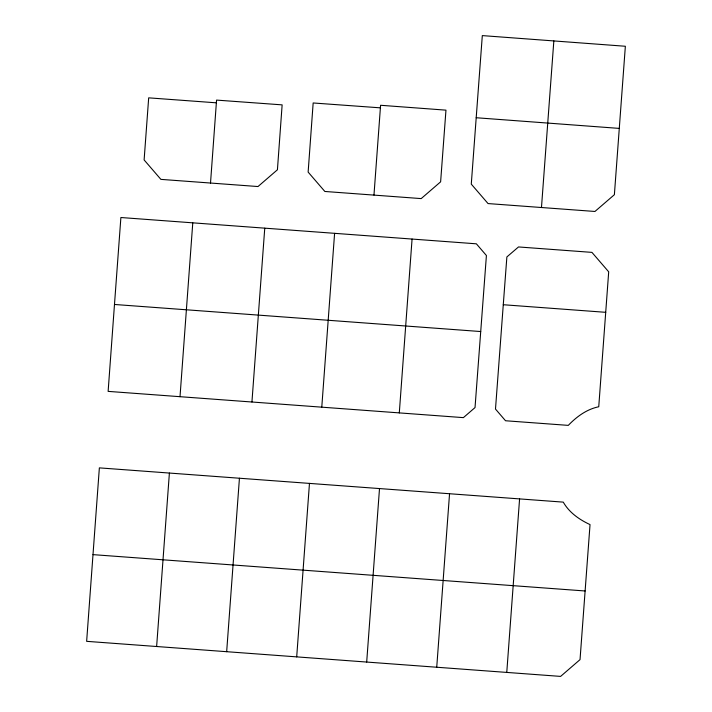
<?xml version="1.0" encoding="UTF-8"?>
<svg xmlns="http://www.w3.org/2000/svg" width="712" height="712" viewBox="0 0 712 712"><rect width="100%" height="100%" fill="white"/><g stroke="black" fill="none" stroke-linecap="round" stroke-linejoin="round"><path stroke-width="1.07" d="M114.481 304.469L108.126 391.377L463.387 417.632L475.029 407.575L486.412 255.51L476.364 243.815L120.889 217.516L114.481 304.469L480.716 331.543M180.011 396.709L192.774 222.847M210.512 183.055L216.564 100.098L282.139 104.869L277.422 169.776L257.993 186.544L160.885 179.371L144.118 159.933L148.683 97.847L216.359 102.822M399.298 412.916L412.07 239.045M156.631 646.505L169.394 473.053M226.665 651.685L239.437 478.233L563.272 502.129C569.173 512.524 579.372 519.671 590.034 524.584L580.031 659.632L560.602 676.4L86.641 641.334L99.36 467.873L239.437 478.233M251.941 401.995L264.757 228.178M296.699 656.865L309.471 483.359M321.78 407.166L334.596 233.358M373.969 195.106L380.582 105.278L445.961 110.146L440.621 181.827L421.192 198.595L324.85 191.466L308.136 172.09L313.164 102.973L380.377 107.841M366.689 662.044L379.505 488.539M476.203 117.738L482.309 35.6L625.358 46.262L614.385 194.696L594.956 211.464L488.049 203.57L471.282 184.132L476.203 117.738L619.253 128.4M436.732 667.224L449.548 493.719M503.277 304.727L495.49 409.071L505.538 420.756L568.292 425.375C576.622 416.689 586.75 409.222 598.748 406.757L608.698 271.815L591.93 252.377L518.505 246.948L506.873 256.943L503.277 304.727L605.725 312.319M506.766 672.404L519.582 498.898M541.476 207.512L553.838 40.931M92.996 554.63L585.113 590.978"/></g></svg>
